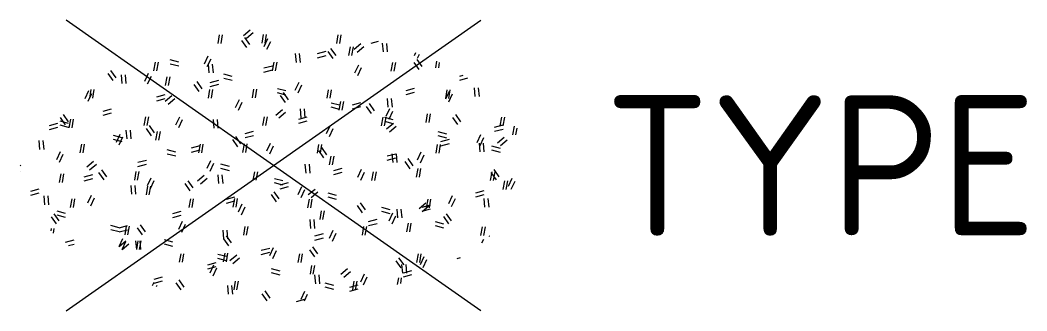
# Model space of a CAD drawing. Extents: x -3.3 to 9.7, y -1.9 to 1.9.
import ezdxf
from ezdxf.enums import TextEntityAlignment as Align

# ---------------------------------------------------------------- set-up
doc = ezdxf.new("R2010")
doc.units = 0
doc.styles.add('NLCS-ISO', font='NLCS-ISO.ttf')

msp = doc.modelspace()

# ---------------------------------------------------------------- hatches: boundary and pattern name
h = msp.add_hatch()
h.set_pattern_fill('GR-GRAS_RUIGGRAS', color=256, scale=0.0075, style=0, pattern_type=2)
h.set_pattern_definition([(40, (-1.9804, -1.0405), (-0.41639, 1.02129), [0.1125, -1.2]), (40, (-1.9429, -1.078), (-0.41639, 1.02129), [0.1125, -1.2]), (95, (-1.7554, -1.078), (-1.17955, 0.57438), [0.1125, -0.6]), (95, (-1.7029, -1.078), (-1.17955, 0.57438), [0.1125, -0.6]), (125, (-1.68036, -0.8905), (-1.10598, 0.14116), [0.1125, -0.75]), (125, (-1.64286, -0.853), (-1.10598, 0.14116), [0.1125, -0.75]), (15, (-1.98036, -0.853), (0.24055, 0.84091), [0.1125, -0.6]), (15, (-1.98036, -0.8005), (0.24055, 0.84091), [0.1125, -0.6]), (165, (-1.9804, -0.853), (-0.72584, -0.9702), [0.1125, -0.6]), (165, (-1.9804, -0.8005), (-0.72584, -0.9702), [0.1125, -0.6]), (65, (-1.98036, -1.0405), (-0.40115, 0.55945), [0.1125, -0.75]), (65, (-1.94286, -1.078), (-0.40115, 0.55945), [0.1125, -0.75]), (80, (-1.7554, -1.078), (-0.9907, 0.8601), [0.1125, -0.6]), (80, (-1.7179, -1.078), (-0.9907, 0.8601), [0.1125, -0.6]), (80, (-1.90536, -0.8905), (-0.699535, 0.35182), [0.1125, -0.6]), (80, (-1.86786, -0.8905), (-0.699535, 0.35182), [0.1125, -0.6])])
edge = h.paths.add_edge_path()
edge.add_ellipse((0, 0), major_axis=(-3.25, 0), ratio=0.538462, start_angle=0, end_angle=360, ccw=False)

# ---------------------------------------------------------------- linework, layer by layer
for p, q in [((-2.662, -1.864), (2.662, 1.864)), ((2.662, -1.864), (-2.662, 1.864))]:
    msp.add_line(p, q)

# ---------------------------------------------------------------- texts
at = {"style": 'NLCS-ISO'}
msp.add_attdef('TYPE', text='', height=1.8, dxfattribs=at).set_placement((4.25, 0), align=Align.MIDDLE_LEFT)

doc.saveas('drawing.dxf')
